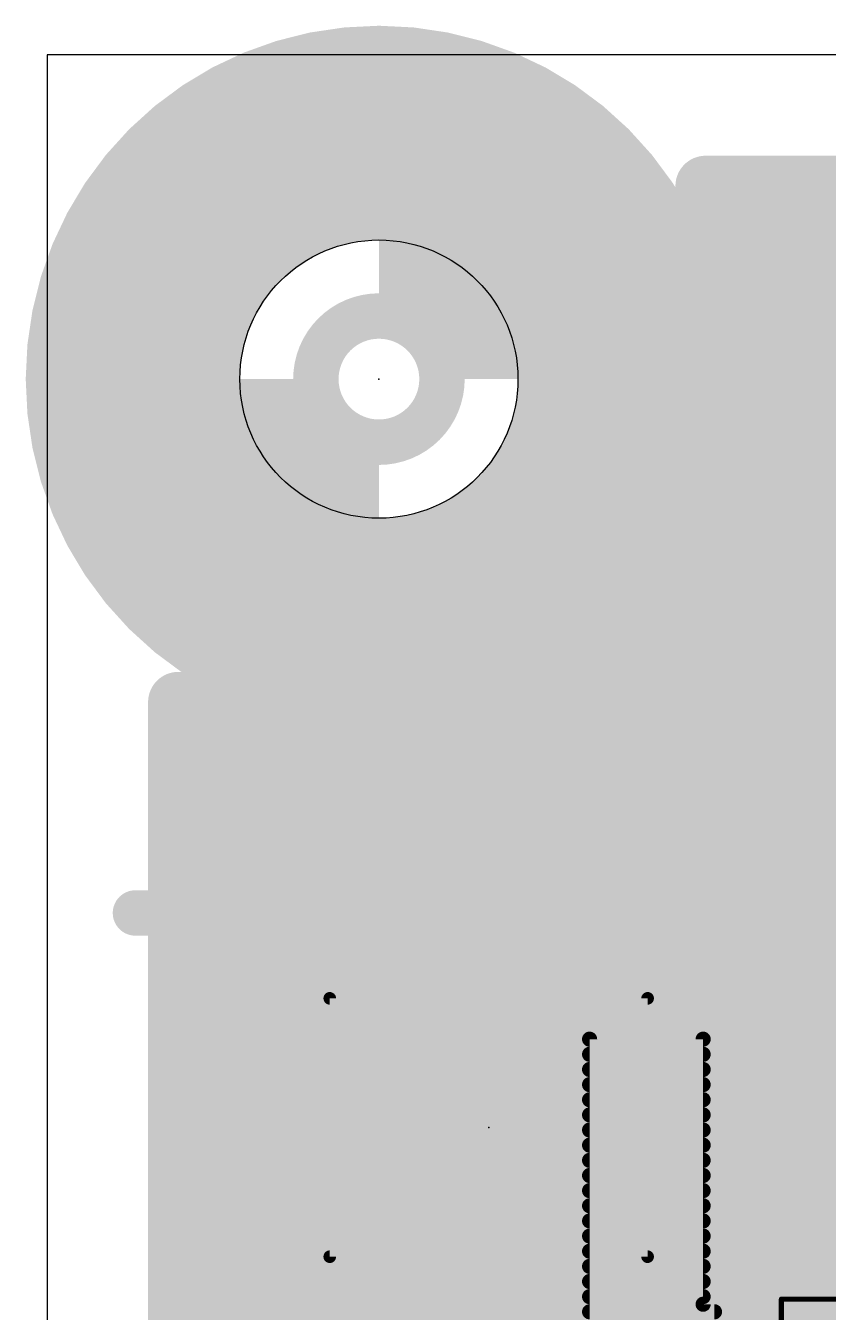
# Model space of a CAD drawing. Extents: x -0.2 to 38.1, y -0.7 to 65.1.
# Drawn here: x -0.22 to 7.86, y 52.12 to 65.06 of the extents above; entities that cross this region are included whole.
import ezdxf

# ---------------------------------------------------------------- set-up
doc = ezdxf.new("R2010")
doc.units = 0
for name, color, linetype in [('1', 22, 'CONTINUOUS'), ('16', 175, 'CONTINUOUS'), ('20', 7, 'CONTINUOUS'), ('21', 253, 'CONTINUOUS'), ('23', 7, 'CONTINUOUS'), ('39', 22, 'CONTINUOUS'), ('40', 175, 'CONTINUOUS'), ('41', 22, 'CONTINUOUS'), ('42', 175, 'CONTINUOUS'), ('43', 82, 'CONTINUOUS'), ('51', 253, 'CONTINUOUS')]:
    doc.layers.add(name, color=color, linetype=linetype)

# ---------------------------------------------------------------- blocks, each defined once
blk = doc.blocks.new('RECT')
blk.add_solid([(-0.5, -0.5), (0.5, -0.5), (-0.5, 0.5), (0.5, 0.5)])

msp = doc.modelspace()

# ---------------------------------------------------------------- linework, layer by layer
at = {"layer": '1'}
for points, const_width in [([(5.08, 56.134), (3.048, 54.102)], 0.6604), ([(7.112, 56.134), (5.08, 56.134)], 0.6604), ([(7.112, 56.134), (8.89, 56.145)], 0.6604), ([(5.461, 49.276), (5.461, 54.864)], 0.1524), ([(5.461, 54.864), (6.604, 54.864)], 0.1524), ([(6.604, 54.864), (6.604, 52.197)], 0.1524), ([(5.461, 54.7116), (6.604, 54.7116)], 0.1524), ([(5.461, 54.5592), (6.604, 54.5592)], 0.1524), ([(3.175, 54.102), (2.845, 53.975)], 0.6604), ([(3.048, 54.102), (3.175, 54.102)], 0.6604), ([(5.461, 54.4068), (6.604, 54.4068)], 0.1524), ([(2.921, 53.975), (2.845, 53.975)], 0.6604), ([(2.921, 53.975), (2.921, 50.165)], 0.6604), ([(5.461, 54.2544), (6.604, 54.2544)], 0.1524), ([(5.461, 54.102), (6.604, 54.102)], 0.1524), ([(5.461, 53.9496), (6.604, 53.9496)], 0.1524), ([(5.461, 53.7972), (6.604, 53.7972)], 0.1524), ([(5.461, 53.6448), (6.604, 53.6448)], 0.1524), ([(5.461, 53.4924), (6.604, 53.4924)], 0.1524), ([(5.461, 53.34), (6.604, 53.34)], 0.1524), ([(5.461, 53.1876), (6.604, 53.1876)], 0.1524), ([(5.461, 53.0352), (6.604, 53.0352)], 0.1524), ([(5.461, 52.8828), (6.604, 52.8828)], 0.1524), ([(5.461, 52.7304), (6.604, 52.7304)], 0.1524), ([(5.461, 52.578), (6.604, 52.578)], 0.1524), ([(5.461, 52.4256), (6.604, 52.4256)], 0.1524), ([(5.461, 52.2732), (6.604, 52.2732)], 0.1524), ([(5.461, 52.1208), (6.7183, 52.1208)], 0.1524), ([(6.604, 52.197), (6.985, 51.943)], 0.1524)]:
    msp.add_lwpolyline(points, dxfattribs=dict(at, const_width=const_width))
for points, const_width in [([(5.08, 56.2991, 1), (5.08, 55.9689)], 0.3302), ([(5.1967, 56.0173, 1), (4.9633, 56.2507)], 0.3302), ([(7.111, 56.2991, 1), (7.113, 55.9689)], 0.3302), ([(7.112, 55.9689, 1), (7.112, 56.2991)], 0.3302), ([(5.4991, 54.864, 1), (5.4229, 54.864)], 0.0762), ([(5.461, 54.9021, 1), (5.461, 54.8259)], 0.0762), ([(6.6421, 54.864, 1), (6.5659, 54.864)], 0.0762), ([(6.604, 54.8259, 1), (6.604, 54.9021)], 0.0762), ([(5.461, 54.7497, 1), (5.461, 54.6735)], 0.0762), ([(6.604, 54.6735, 1), (6.604, 54.7497)], 0.0762), ([(5.461, 54.5973, 1), (5.461, 54.5211)], 0.0762), ([(6.604, 54.5211, 1), (6.604, 54.5973)], 0.0762), ([(3.048, 54.2671, 1), (3.048, 53.9369)], 0.3302), ([(2.9313, 54.2187, 1), (3.1647, 53.9853)], 0.3302), ([(3.2343, 53.9479, 1), (3.1157, 54.2561)], 0.3302), ([(3.175, 53.9369, 1), (3.175, 54.2671)], 0.3302), ([(5.461, 54.4449, 1), (5.461, 54.3687)], 0.0762), ([(6.604, 54.3687, 1), (6.604, 54.4449)], 0.0762), ([(2.845, 54.1401, 1), (2.845, 53.8099)], 0.3302), ([(2.7857, 54.1291, 1), (2.9043, 53.8209)], 0.3302), ([(3.0861, 53.975, 1), (2.7559, 53.975)], 0.3302), ([(2.921, 53.8099, 1), (2.921, 54.1401)], 0.3302), ([(5.461, 54.2925, 1), (5.461, 54.2163)], 0.0762), ([(6.604, 54.2163, 1), (6.604, 54.2925)], 0.0762), ([(5.461, 54.1401, 1), (5.461, 54.0639)], 0.0762), ([(6.604, 54.0639, 1), (6.604, 54.1401)], 0.0762), ([(5.461, 53.9877, 1), (5.461, 53.9115)], 0.0762), ([(6.604, 53.9115, 1), (6.604, 53.9877)], 0.0762), ([(5.461, 53.8353, 1), (5.461, 53.7591)], 0.0762), ([(6.604, 53.7591, 1), (6.604, 53.8353)], 0.0762), ([(5.461, 53.6829, 1), (5.461, 53.6067)], 0.0762), ([(6.604, 53.6067, 1), (6.604, 53.6829)], 0.0762), ([(5.461, 53.5305, 1), (5.461, 53.4543)], 0.0762), ([(6.604, 53.4543, 1), (6.604, 53.5305)], 0.0762), ([(5.461, 53.3781, 1), (5.461, 53.3019)], 0.0762), ([(6.604, 53.3019, 1), (6.604, 53.3781)], 0.0762), ([(5.461, 53.2257, 1), (5.461, 53.1495)], 0.0762), ([(6.604, 53.1495, 1), (6.604, 53.2257)], 0.0762), ([(5.461, 53.0733, 1), (5.461, 52.9971)], 0.0762), ([(6.604, 52.9971, 1), (6.604, 53.0733)], 0.0762), ([(5.461, 52.9209, 1), (5.461, 52.8447)], 0.0762), ([(6.604, 52.8447, 1), (6.604, 52.9209)], 0.0762), ([(5.461, 52.7685, 1), (5.461, 52.6923)], 0.0762), ([(6.604, 52.6923, 1), (6.604, 52.7685)], 0.0762), ([(5.461, 52.6161, 1), (5.461, 52.5399)], 0.0762), ([(6.604, 52.5399, 1), (6.604, 52.6161)], 0.0762), ([(5.461, 52.4637, 1), (5.461, 52.3875)], 0.0762), ([(6.604, 52.3875, 1), (6.604, 52.4637)], 0.0762), ([(5.461, 52.3113, 1), (5.461, 52.2351)], 0.0762), ([(6.604, 52.2351, 1), (6.604, 52.3113)], 0.0762), ([(5.461, 52.1589, 1), (5.461, 52.0827)], 0.0762), ([(6.6251, 52.2287, 1), (6.5829, 52.1653)], 0.0762), ([(6.5659, 52.197, 1), (6.6421, 52.197)], 0.0762), ([(6.7183, 52.0827, 1), (6.7183, 52.1589)], 0.0762)]:
    msp.add_lwpolyline(points, format="xyb", dxfattribs=dict(at, const_width=const_width))
at = {"layer": '16', "const_width": 0.6096}
for points in [[(7.0119, 62.6992), (6.6298, 63.4492)], [(6.6298, 63.4492), (35.5092, 63.4492)], [(6.6557, 63.3984), (35.5092, 63.3984)], [(6.9663, 62.7888), (12.8667, 62.7888)], [(7.2009, 61.5061), (7.0119, 62.6992)], [(7.0119, 62.6992), (7.0119, 62.6992)], [(7.0943, 62.1792), (12.4121, 62.1792)], [(7.0119, 60.313), (7.2009, 61.5061)], [(7.1908, 61.5696), (12.2936, 61.5696)], [(7.1144, 60.96), (12.4332, 60.96)], [(6.4636, 59.2368), (7.0119, 60.313)], [(7.0119, 60.313), (7.0119, 60.313)], [(7.0179, 60.3504), (12.9175, 60.3504)], [(6.7204, 59.7408), (12.954, 59.7408)], [(5.6094, 58.3826), (6.4636, 59.2368)], [(6.358, 59.1312), (12.6959, 59.1312)], [(6.4636, 59.2368), (6.4636, 59.2368)], [(5.7484, 58.5216), (12.4812, 58.5216)], [(4.5332, 57.8343), (5.6094, 58.3826)], [(5.6094, 58.3826), (5.6094, 58.3826)], [(1.3208, 28.7508), (1.3208, 58.2553)], [(1.3208, 58.2553), (2.147, 57.8343)], [(1.3208, 57.912), (1.9945, 57.912)], [(2.147, 57.8343), (2.147, 57.8343)], [(2.147, 57.8343), (3.3401, 57.6453)], [(3.3401, 57.6453), (4.5332, 57.8343)], [(4.5332, 57.8343), (4.5332, 57.8343)], [(4.6857, 57.912), (12.4812, 57.912)], [(3.3401, 57.6453), (3.3401, 57.6453)], [(1.3208, 57.3024), (12.4812, 57.3024)], [(1.3208, 56.6928), (12.4812, 56.6928)], [(1.3208, 56.0832), (15.9512, 56.0832)], [(1.3208, 55.4736), (15.9512, 55.4736)], [(1.3208, 54.864), (12.4812, 54.864)], [(1.3208, 54.2544), (12.4812, 54.2544)], [(1.3208, 53.6448), (12.4812, 53.6448)], [(1.3208, 53.0352), (12.4812, 53.0352)], [(1.3208, 52.4256), (16.3275, 52.4256)], [(1.3208, 51.816), (16.9371, 51.816)]]:
    msp.add_lwpolyline(points, dxfattribs=at)
at = {"layer": '16', "const_width": 0.3048}
for points in [[(6.7656, 63.5184, 1), (6.494, 63.38)], [(6.6298, 63.6016, 1), (6.6298, 63.2968)], [(6.6557, 63.5508, 1), (6.6557, 63.246)], [(6.9663, 62.9412, 1), (6.9663, 62.6364)], [(7.1625, 62.723, 1), (6.8614, 62.6753)], [(7.1643, 62.6992, 1), (6.8595, 62.6992)], [(6.8761, 62.63, 1), (7.1477, 62.7683)], [(6.8595, 62.6992, 1), (7.1643, 62.6992)], [(7.0943, 62.3316, 1), (7.0943, 62.0268)], [(7.1908, 61.722, 1), (7.1908, 61.4172)], [(7.3514, 61.4823, 1), (7.0504, 61.5299)], [(7.0504, 61.4823, 1), (7.3514, 61.5299)], [(7.1144, 61.1124, 1), (7.1144, 60.8076)], [(7.1643, 60.313, 1), (6.8595, 60.313)], [(7.0179, 60.5028, 1), (7.0179, 60.198)], [(7.1477, 60.2439, 1), (6.8761, 60.3822)], [(6.8614, 60.3369, 1), (7.1625, 60.2892)], [(6.8595, 60.313, 1), (7.1643, 60.313)], [(6.7204, 59.8932, 1), (6.7204, 59.5884)], [(6.358, 59.2836, 1), (6.358, 58.9788)], [(6.616, 59.2368, 1), (6.3112, 59.2368)], [(6.3278, 59.306, 1), (6.5993, 59.1676)], [(6.5713, 59.129, 1), (6.3558, 59.3445)], [(6.3112, 59.2368, 1), (6.616, 59.2368)], [(5.7484, 58.674, 1), (5.7484, 58.3692)], [(5.6094, 58.535, 1), (5.6094, 58.2302)], [(5.6786, 58.2469, 1), (5.5402, 58.5184)], [(5.6094, 58.2302, 1), (5.6094, 58.535)], [(1.4732, 58.2553, 1), (1.1684, 58.2553)], [(1.39, 58.391, 1), (1.2516, 58.1195)], [(5.5017, 58.4904, 1), (5.7172, 58.2749)], [(1.3208, 58.0644, 1), (1.3208, 57.7596)], [(1.9945, 57.7596, 1), (1.9945, 58.0644)], [(2.2994, 57.8343, 1), (1.9946, 57.8343)], [(2.1709, 57.9848, 1), (2.1232, 57.6837)], [(4.5332, 57.9867, 1), (4.5332, 57.6819)], [(4.557, 57.6837, 1), (4.5093, 57.9848)], [(4.5332, 57.6819, 1), (4.5332, 57.9867)], [(4.6857, 58.0644, 1), (4.6857, 57.7596)], [(2.0779, 57.6985, 1), (2.2162, 57.9701)], [(4.464, 57.97, 1), (4.6023, 57.6985)], [(1.9946, 57.8343, 1), (2.2994, 57.8343)], [(3.3401, 57.7977, 1), (3.3401, 57.4929)], [(3.3163, 57.7958, 1), (3.3639, 57.4948)], [(3.3163, 57.4948, 1), (3.3639, 57.7958)], [(3.3401, 57.4929, 1), (3.3401, 57.7977)], [(1.3208, 57.4548, 1), (1.3208, 57.15)], [(1.3208, 56.8452, 1), (1.3208, 56.5404)], [(1.3208, 56.2356, 1), (1.3208, 55.9308)], [(1.3208, 55.626, 1), (1.3208, 55.3212)], [(1.3208, 55.0164, 1), (1.3208, 54.7116)], [(1.3208, 54.4068, 1), (1.3208, 54.102)], [(1.3208, 53.7972, 1), (1.3208, 53.4924)], [(1.3208, 53.1876, 1), (1.3208, 52.8828)], [(1.3208, 52.578, 1), (1.3208, 52.2732)], [(1.3208, 51.9684, 1), (1.3208, 51.6636)]]:
    msp.add_lwpolyline(points, format="xyb", dxfattribs=at)
at = {"layer": '20'}
for p, q in [((36.83, 64.77), (0, 64.77)), ((0, 64.77), (0, 0))]:
    msp.add_line(p, q, dxfattribs=at)
msp.add_circle((3.3401, 61.5061), 1.4, dxfattribs=at)
at = {"layer": '21'}
for points, const_width in [([(3.3401, 58.5851, 1), (3.3401, 64.4271, 1), (3.3401, 58.5851)], 0.1524), ([(3.3401, 60.0061, 1), (3.3401, 63.0061, 1), (3.3401, 60.0061)], 0.2032), ([(0.889, 56.2483, 1), (0.889, 56.0197)], 0.2286), ([(2.845, 55.3258, 1), (2.845, 55.2242)], 0.1016), ([(6.045, 55.2242, 1), (6.045, 55.3258)], 0.1016), ([(2.845, 52.7258, 1), (2.845, 52.6242)], 0.1016), ([(6.045, 52.6242, 1), (6.045, 52.7258)], 0.1016)]:
    msp.add_lwpolyline(points, format="xyb", dxfattribs=dict(at, const_width=const_width))
for points, const_width in [([(9.779, 56.134), (0.889, 56.134)], 0.4572), ([(2.845, 55.275), (6.045, 55.275)], 0.2032), ([(2.845, 52.675), (6.045, 52.675)], 0.2032)]:
    msp.add_lwpolyline(points, dxfattribs=dict(at, const_width=const_width))
at = {"layer": '23'}
for p in [(3.3401, 61.5061), (4.445, 53.975)]:
    msp.add_point(p, dxfattribs=at)
at = {"layer": '39'}
for points, const_width in [([(3.3401, 58.9661, 1), (3.3401, 64.0461, 1), (3.3401, 58.9661)], 2.032), ([(7.4041, 52.2478, 1), (7.3787, 52.2478)], 0.0254), ([(7.3914, 52.2605, 1), (7.3914, 52.2351)], 0.0254)]:
    msp.add_lwpolyline(points, format="xyb", dxfattribs=dict(at, const_width=const_width))
at = {"layer": '39', "const_width": 0.0508}
for points in [[(7.3914, 50.6222), (7.3914, 52.2478)], [(7.3914, 52.2478), (10.3886, 52.2478)]]:
    msp.add_lwpolyline(points, dxfattribs=at)
at = {"layer": '40', "const_width": 2.032}
msp.add_lwpolyline([(3.3401, 58.9661, 1), (3.3401, 64.0461, 1), (3.3401, 58.9661)], format="xyb", dxfattribs=at)
at = {"layer": '41', "const_width": 2.032}
msp.add_lwpolyline([(3.3401, 58.9661, 1), (3.3401, 64.0461, 1), (3.3401, 58.9661)], format="xyb", dxfattribs=at)
at = {"layer": '42', "const_width": 2.032}
msp.add_lwpolyline([(3.3401, 58.9661, 1), (3.3401, 64.0461, 1), (3.3401, 58.9661)], format="xyb", dxfattribs=at)
at = {"layer": '43', "const_width": 2.032}
msp.add_lwpolyline([(3.3401, 58.9661, 1), (3.3401, 64.0461, 1), (3.3401, 58.9661)], format="xyb", dxfattribs=at)
at = {"layer": '51'}
for points, const_width in [([(5.1181, 61.5061, 0.4142), (3.3401, 63.2841)], 2.286), ([(1.5621, 61.5061, 0.4142), (3.3401, 59.7281)], 2.286), ([(3.3401, 60.8711, 1), (3.3401, 62.1411, 1), (3.3401, 60.8711)], 0.4572), ([(2.845, 55.3068, 1), (2.845, 55.2433)], 0.0635), ([(2.8768, 55.275, 1), (2.8133, 55.275)], 0.0635), ([(6.0767, 55.275, 1), (6.0133, 55.275)], 0.0635), ([(6.045, 55.2433, 1), (6.045, 55.3068)], 0.0635), ([(2.845, 52.7068, 1), (2.845, 52.6433)], 0.0635), ([(2.8133, 52.675, 1), (2.8768, 52.675)], 0.0635), ([(6.0133, 52.675, 1), (6.0767, 52.675)], 0.0635), ([(6.045, 52.6433, 1), (6.045, 52.7068)], 0.0635)]:
    msp.add_lwpolyline(points, format="xyb", dxfattribs=dict(at, const_width=const_width))
at = {"layer": '51', "const_width": 0.127}
for points in [[(2.845, 55.275), (6.045, 55.275)], [(2.845, 52.675), (2.845, 55.275)], [(6.045, 55.275), (6.045, 52.675)], [(6.045, 52.675), (2.845, 52.675)]]:
    msp.add_lwpolyline(points, dxfattribs=at)

# ---------------------------------------------------------------- block references
at = {"layer": '1', "xscale": 1.2, "yscale": 2}
for p in [(2.845, 53.975), (6.045, 53.975)]:
    msp.add_blockref('RECT', p, dxfattribs=at)

doc.saveas('drawing.dxf')
